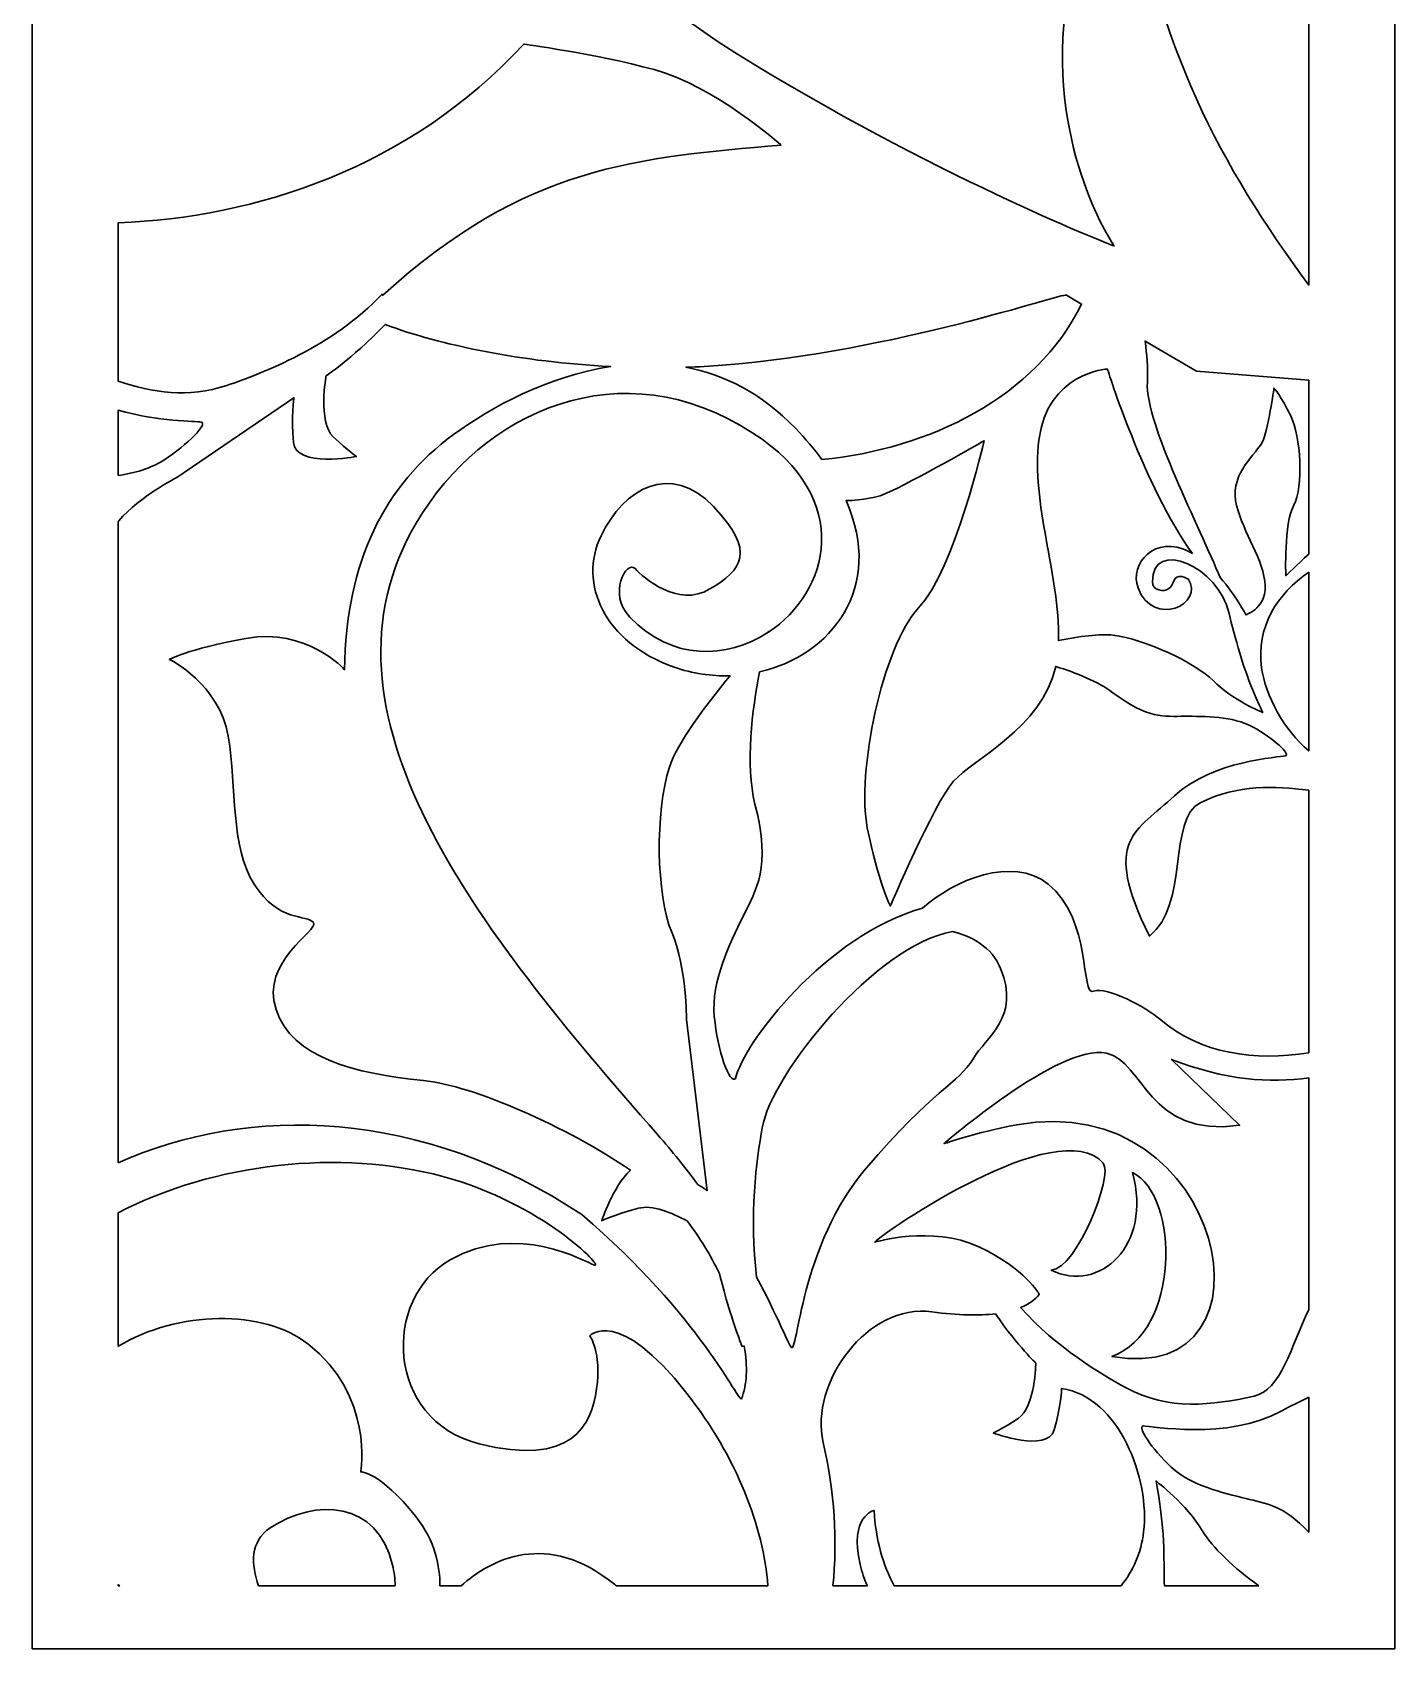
# Model space of a CAD drawing. Header units: centimetres. Extents: x 8.3 to 13.6, y -9 to 9.
# Drawn here: x 8.25 to 13.62, y -9 to -2.63 of the extents above; entities that cross this region are included whole.
import ezdxf

# ---------------------------------------------------------------- set-up
doc = ezdxf.new("R2010")
doc.units = ezdxf.units.CM
doc.header["$MEASUREMENT"] = 0
doc.layers.add('layer 1', color=7, linetype='Continuous')

msp = doc.modelspace()

# ---------------------------------------------------------------- linework, layer by layer
at = {"layer": 'layer 1', "color": 250, "lineweight": 30}
for points, knots in [([(8.25374, 9.00077), (8.25374, 9.00077), (13.62194, 9.00077), (13.62194, 9.00077), (13.62194, 9.00077), (13.62194, 9.00077), (13.62194, -9.00021), (13.62194, -9.00021), (13.62194, -9.00021), (13.62194, -9.00021), (8.25374, -9.00021), (8.25374, -9.00021), (8.25374, -9.00021), (8.25374, -9.00021), (8.25374, 9.00077), (8.25374, 9.00077)], [0, 0, 0, 0, 0.2, 0.2, 0.2, 0.2, 0.4, 0.4, 0.4, 0.4, 0.6, 0.6, 0.6, 0.6, 1, 1, 1, 1]), ([(13.28357, 0.52583), (13.28357, 0.52583), (13.28357, -0.89226), (13.28357, -0.89226), (13.28357, -0.89226), (13.12744, -1.18133), (12.89457, -1.33852), (12.67046, -1.40549), (12.67046, -1.40549), (12.13055, -1.56679), (11.50603, -1.17546), (11.50977, -0.71056), (11.50977, -0.71056), (11.51227, -0.39948), (11.7985, -0.3293), (12.03679, -0.42569), (12.03679, -0.42569), (12.27508, -0.52208), (12.07317, -0.93587), (12.07317, -0.93587), (12.07317, -0.93587), (12.69506, -0.92422), (13.14107, -0.23757), (12.91907, 0.23673), (12.91907, 0.23673), (12.69708, 0.71104), (11.92847, 0.68906), (11.67508, 0.389), (11.67508, 0.389), (11.42168, 0.08893), (11.5614, -0.25146), (11.5614, -0.25146), (11.5614, -0.25146), (11.5614, -0.25146), (11.47384, -0.26507), (11.35309, -0.50782), (11.35309, -0.50782), (11.23233, -0.75058), (11.35322, -0.9698), (11.35322, -0.9698), (11.35322, -0.9698), (11.35322, -0.9698), (10.89388, -0.52851), (10.50446, -1.00581), (10.50446, -1.00581), (10.11506, -1.4831), (10.27287, -1.9908), (10.6347, -2.23263), (10.6347, -2.23263), (10.99653, -2.47448), (11.49251, -2.28029), (11.49251, -2.28029), (11.49251, -2.28029), (11.49251, -2.28029), (11.11041, -2.0096), (11.16012, -1.57811), (11.16012, -1.57811), (11.20982, -1.14662), (11.37251, -1.15566), (11.37251, -1.15566), (11.37251, -1.15566), (11.76656, -1.70984), (12.73831, -1.88249), (13.28357, -1.24001), (13.28357, -1.24001), (13.28357, -1.24001), (13.28357, -3.62819), (13.28357, -3.62819), (13.28357, -3.62819), (12.93105, -3.15017), (12.698, -2.71034), (12.55786, -1.94452), (12.55786, -1.94452), (12.55786, -1.94452), (12.38598, -1.99469), (12.32296, -2.55152), (12.32296, -2.55152), (12.25992, -3.10835), (12.51723, -3.47449), (12.51723, -3.47449), (12.51723, -3.47449), (12.51723, -3.47449), (11.87804, -3.23048), (11.09422, -2.75692), (11.09422, -2.75692), (10.31042, -2.28335), (10.00815, -1.72702), (9.87394, -1.43061), (9.87394, -1.43061), (9.75805, -1.1747), (9.74777, -0.78798), (9.89452, -0.38415), (9.89452, -0.38415), (9.90417, -0.36448), (9.91206, -0.34416), (9.91784, -0.32309), (9.91784, -0.32309), (9.93541, -0.27934), (9.95484, -0.23547), (9.9762, -0.19159), (9.9762, -0.19159), (10.20527, 0.27912), (10.3655, 0.16463), (10.3655, 0.16463), (10.3655, 0.16463), (10.3655, 0.16463), (10.32675, 0.07789), (10.38825, -0.08668), (10.38825, -0.08668), (10.44977, -0.25123), (10.58057, -0.42521), (10.98691, -0.23107), (10.98691, -0.23107), (11.39325, -0.03693), (11.28821, 0.53013), (10.93301, 0.64433), (10.93301, 0.64433), (10.57781, 0.75853), (10.31664, 0.51187), (10.27173, 0.48658), (10.27173, 0.48658), (10.22683, 0.46128), (10.44972, 0.82122), (10.88129, 1.03617), (10.88129, 1.03617), (11.52294, 1.35576), (12.4438, 1.32055), (12.97834, 0.89133), (12.97834, 0.89133), (13.10094, 0.79289), (13.20437, 0.66856), (13.28357, 0.52583)], [0, 0, 0, 0, 0.0294118, 0.0294118, 0.0294118, 0.0294118, 0.0588235, 0.0588235, 0.0588235, 0.0588235, 0.0882353, 0.0882353, 0.0882353, 0.0882353, 0.1176471, 0.1176471, 0.1176471, 0.1176471, 0.1470588, 0.1470588, 0.1470588, 0.1470588, 0.1764706, 0.1764706, 0.1764706, 0.1764706, 0.2058824, 0.2058824, 0.2058824, 0.2058824, 0.2352941, 0.2352941, 0.2352941, 0.2352941, 0.2647059, 0.2647059, 0.2647059, 0.2647059, 0.2941176, 0.2941176, 0.2941176, 0.2941176, 0.3235294, 0.3235294, 0.3235294, 0.3235294, 0.3529412, 0.3529412, 0.3529412, 0.3529412, 0.3823529, 0.3823529, 0.3823529, 0.3823529, 0.4117647, 0.4117647, 0.4117647, 0.4117647, 0.4411765, 0.4411765, 0.4411765, 0.4411765, 0.4705882, 0.4705882, 0.4705882, 0.4705882, 0.5, 0.5, 0.5, 0.5, 0.5294118, 0.5294118, 0.5294118, 0.5294118, 0.5588235, 0.5588235, 0.5588235, 0.5588235, 0.5882353, 0.5882353, 0.5882353, 0.5882353, 0.6176471, 0.6176471, 0.6176471, 0.6176471, 0.6470588, 0.6470588, 0.6470588, 0.6470588, 0.6764706, 0.6764706, 0.6764706, 0.6764706, 0.7058824, 0.7058824, 0.7058824, 0.7058824, 0.7352941, 0.7352941, 0.7352941, 0.7352941, 0.7647059, 0.7647059, 0.7647059, 0.7647059, 0.7941176, 0.7941176, 0.7941176, 0.7941176, 0.8235294, 0.8235294, 0.8235294, 0.8235294, 0.8529412, 0.8529412, 0.8529412, 0.8529412, 0.8823529, 0.8823529, 0.8823529, 0.8823529, 0.9117647, 0.9117647, 0.9117647, 0.9117647, 0.9411765, 0.9411765, 0.9411765, 0.9411765, 1, 1, 1, 1]), ([(8.59211, -4.00613), (8.59211, -4.00613), (8.59211, -3.38247), (8.59211, -3.38247), (8.59211, -3.38247), (9.13091, -3.36266), (9.73958, -3.16764), (10.19004, -2.67902), (10.19004, -2.67902), (10.19004, -2.67902), (10.46929, -2.71601), (10.70455, -2.77918), (10.70455, -2.77918), (10.93981, -2.84235), (11.20444, -3.07642), (11.20444, -3.07642), (11.20444, -3.07642), (10.64033, -3.12659), (10.19845, -3.15445), (9.63462, -3.66845), (9.63462, -3.66845), (9.63462, -3.66845), (9.63186, -3.66375), (9.63186, -3.66375), (9.63186, -3.66375), (9.43991, -3.86981), (9.15698, -3.97712), (9.02007, -4.02335), (9.02007, -4.02335), (8.86754, -4.07484), (8.72629, -4.05147), (8.59211, -4.00613)], [0, 0, 0, 0, 0.1111111, 0.1111111, 0.1111111, 0.1111111, 0.2222222, 0.2222222, 0.2222222, 0.2222222, 0.3333333, 0.3333333, 0.3333333, 0.3333333, 0.4444444, 0.4444444, 0.4444444, 0.4444444, 0.5555556, 0.5555556, 0.5555556, 0.5555556, 0.6666667, 0.6666667, 0.6666667, 0.6666667, 0.7777778, 0.7777778, 0.7777778, 0.7777778, 1, 1, 1, 1]), ([(11.36506, -4.3154), (11.33526, -4.27493), (11.30059, -4.23375), (11.26041, -4.19194), (11.26041, -4.19194), (11.12671, -4.05284), (10.97872, -3.98008), (10.82925, -3.95206), (10.82925, -3.95206), (10.87744, -3.95042), (10.9257, -3.94775), (10.97382, -3.94388), (10.97382, -3.94388), (11.65852, -3.88886), (12.31248, -3.65849), (12.32817, -3.66764), (12.32817, -3.66764), (12.32817, -3.66764), (12.38837, -3.70277), (12.38837, -3.70277), (12.38837, -3.70277), (12.20735, -4.06992), (11.78963, -4.27443), (11.36506, -4.3154)], [0, 0, 0, 0, 0.1428571, 0.1428571, 0.1428571, 0.1428571, 0.2857143, 0.2857143, 0.2857143, 0.2857143, 0.4285714, 0.4285714, 0.4285714, 0.4285714, 0.5714286, 0.5714286, 0.5714286, 0.5714286, 0.7142857, 0.7142857, 0.7142857, 0.7142857, 1, 1, 1, 1]), ([(8.59211, -7.08631), (8.59211, -7.08631), (8.59211, -4.55945), (8.59211, -4.55945), (8.59211, -4.55945), (8.59211, -4.55945), (8.5946, -4.55663), (8.5946, -4.55663), (8.5946, -4.55663), (8.67777, -4.45977), (8.82381, -4.38562), (8.82381, -4.38562), (8.82381, -4.38562), (8.82381, -4.38562), (9.28485, -4.07227), (9.28485, -4.07227), (9.28485, -4.07227), (9.28485, -4.07227), (9.27216, -4.14721), (9.28267, -4.24801), (9.28267, -4.24801), (9.29319, -4.34882), (9.53107, -4.30346), (9.53107, -4.30346), (9.53107, -4.30346), (9.53107, -4.30346), (9.50054, -4.2848), (9.43948, -4.22603), (9.43948, -4.22603), (9.37843, -4.16724), (9.41117, -3.9853), (9.41117, -3.9853), (9.41117, -3.9853), (9.41117, -3.9853), (9.5034, -3.92814), (9.64387, -3.78333), (9.64387, -3.78333), (9.86103, -3.86438), (10.1838, -3.93128), (10.53235, -3.94924), (10.53235, -3.94924), (10.28525, -3.98645), (10.05836, -4.11066), (9.91399, -4.21651), (9.91399, -4.21651), (9.6424, -4.41562), (9.48913, -4.71677), (9.48435, -5.1438), (9.48435, -5.1438), (9.48435, -5.1438), (9.33398, -4.97546), (9.09555, -5.02012), (9.09555, -5.02012), (8.85714, -5.06479), (8.79412, -5.10277), (8.79412, -5.10277), (8.79412, -5.10277), (8.79412, -5.10277), (8.99043, -5.19869), (9.02578, -5.40556), (9.02578, -5.40556), (9.06112, -5.61243), (9.03187, -5.83611), (9.12767, -5.98837), (9.12767, -5.98837), (9.22348, -6.14065), (9.33752, -6.10669), (9.36107, -6.13946), (9.36107, -6.13946), (9.38462, -6.17224), (9.15096, -6.28981), (9.21402, -6.4818), (9.21402, -6.4818), (9.27708, -6.6738), (9.52333, -6.73411), (9.79452, -6.7617), (9.79452, -6.7617), (9.99337, -6.78193), (10.36193, -6.94505), (10.61041, -7.11489), (10.61041, -7.11489), (10.54177, -7.17952), (10.49706, -7.31439), (10.49706, -7.31439), (10.49706, -7.31439), (10.49706, -7.31439), (10.53707, -7.29364), (10.6418, -7.26515), (10.6418, -7.26515), (10.69619, -7.25037), (10.7735, -7.28226), (10.83527, -7.31634), (10.83527, -7.31634), (10.88348, -7.38062), (10.92626, -7.45087), (10.96156, -7.52221), (10.96156, -7.52221), (10.97733, -7.58958), (11.00272, -7.68), (11.04326, -7.79092), (11.04326, -7.79092), (11.0455, -7.79706), (11.04777, -7.80308), (11.05005, -7.80906), (11.05005, -7.80906), (11.05005, -7.80906), (11.05908, -7.80898), (11.05908, -7.80898), (11.05908, -7.80898), (11.07255, -7.88966), (11.07019, -7.96164), (11.04795, -8.01547), (11.04795, -8.01547), (11.03937, -8.03622), (10.88789, -7.68934), (10.41865, -7.29033), (10.41865, -7.29033), (9.79014, -6.87317), (9.1059, -6.85433), (8.59211, -7.08631)], [0, 0, 0, 0, 0.0322581, 0.0322581, 0.0322581, 0.0322581, 0.0645161, 0.0645161, 0.0645161, 0.0645161, 0.0967742, 0.0967742, 0.0967742, 0.0967742, 0.1290323, 0.1290323, 0.1290323, 0.1290323, 0.1612903, 0.1612903, 0.1612903, 0.1612903, 0.1935484, 0.1935484, 0.1935484, 0.1935484, 0.2258065, 0.2258065, 0.2258065, 0.2258065, 0.2580645, 0.2580645, 0.2580645, 0.2580645, 0.2903226, 0.2903226, 0.2903226, 0.2903226, 0.3225806, 0.3225806, 0.3225806, 0.3225806, 0.3548387, 0.3548387, 0.3548387, 0.3548387, 0.3870968, 0.3870968, 0.3870968, 0.3870968, 0.4193548, 0.4193548, 0.4193548, 0.4193548, 0.4516129, 0.4516129, 0.4516129, 0.4516129, 0.483871, 0.483871, 0.483871, 0.483871, 0.516129, 0.516129, 0.516129, 0.516129, 0.5483871, 0.5483871, 0.5483871, 0.5483871, 0.5806452, 0.5806452, 0.5806452, 0.5806452, 0.6129032, 0.6129032, 0.6129032, 0.6129032, 0.6451613, 0.6451613, 0.6451613, 0.6451613, 0.6774194, 0.6774194, 0.6774194, 0.6774194, 0.7096774, 0.7096774, 0.7096774, 0.7096774, 0.7419355, 0.7419355, 0.7419355, 0.7419355, 0.7741935, 0.7741935, 0.7741935, 0.7741935, 0.8064516, 0.8064516, 0.8064516, 0.8064516, 0.8387097, 0.8387097, 0.8387097, 0.8387097, 0.8709677, 0.8709677, 0.8709677, 0.8709677, 0.9032258, 0.9032258, 0.9032258, 0.9032258, 0.9354839, 0.9354839, 0.9354839, 0.9354839, 1, 1, 1, 1]), ([(10.87547, -7.17103), (10.82835, -7.10734), (10.77583, -7.04156), (10.71731, -6.97493), (10.71731, -6.97493), (10.00312, -6.16177), (9.32747, -5.31259), (9.76634, -4.56576), (9.76634, -4.56576), (10.0253, -4.12507), (10.57314, -3.874), (11.09343, -4.21089), (11.09343, -4.21089), (11.49552, -4.47125), (11.39236, -4.83787), (11.15461, -4.99524), (11.15461, -4.99524), (11.15461, -4.99524), (11.15543, -4.99227), (11.15543, -4.99227), (11.15543, -4.99227), (11.15543, -4.99227), (11.15342, -4.99441), (11.14972, -4.99844), (11.14972, -4.99844), (10.99123, -5.10066), (10.77497, -5.11041), (10.6081, -4.93604), (10.6081, -4.93604), (10.51956, -4.84353), (10.59548, -4.71095), (10.62853, -4.74519), (10.62853, -4.74519), (10.66157, -4.77942), (10.79696, -4.90122), (10.92398, -4.8254), (10.92398, -4.8254), (11.051, -4.74959), (11.10653, -4.67805), (10.93759, -4.50075), (10.93759, -4.50075), (10.76864, -4.32342), (10.58506, -4.42822), (10.49476, -4.61581), (10.49476, -4.61581), (10.40444, -4.80342), (10.50708, -5.03598), (10.78289, -5.13324), (10.78289, -5.13324), (10.85535, -5.1588), (10.93015, -5.16937), (11.00303, -5.16699), (11.00303, -5.16699), (10.90679, -5.28342), (10.79501, -5.43196), (10.76421, -5.52709), (10.76421, -5.52709), (10.70723, -5.70309), (10.71192, -6.03153), (10.77309, -6.1776), (10.77309, -6.1776), (10.83427, -6.32366), (10.83117, -6.52195), (10.83117, -6.52195), (10.83117, -6.52195), (10.83117, -6.52195), (10.91275, -7.19602), (10.91275, -7.19602), (10.91275, -7.19602), (10.91275, -7.19602), (10.89951, -7.18613), (10.87547, -7.17103)], [0, 0, 0, 0, 0.0526316, 0.0526316, 0.0526316, 0.0526316, 0.1052632, 0.1052632, 0.1052632, 0.1052632, 0.1578947, 0.1578947, 0.1578947, 0.1578947, 0.2105263, 0.2105263, 0.2105263, 0.2105263, 0.2631579, 0.2631579, 0.2631579, 0.2631579, 0.3157895, 0.3157895, 0.3157895, 0.3157895, 0.3684211, 0.3684211, 0.3684211, 0.3684211, 0.4210526, 0.4210526, 0.4210526, 0.4210526, 0.4736842, 0.4736842, 0.4736842, 0.4736842, 0.5263158, 0.5263158, 0.5263158, 0.5263158, 0.5789474, 0.5789474, 0.5789474, 0.5789474, 0.6315789, 0.6315789, 0.6315789, 0.6315789, 0.6842105, 0.6842105, 0.6842105, 0.6842105, 0.7368421, 0.7368421, 0.7368421, 0.7368421, 0.7894737, 0.7894737, 0.7894737, 0.7894737, 0.8421053, 0.8421053, 0.8421053, 0.8421053, 0.8947368, 0.8947368, 0.8947368, 0.8947368, 1, 1, 1, 1]), ([(13.28357, -4.003), (13.28357, -4.003), (13.28357, -4.68812), (13.28357, -4.68812), (13.28357, -4.68812), (13.23919, -4.72789), (13.19297, -4.77296), (13.19297, -4.77296), (13.19297, -4.77296), (13.19297, -4.77296), (13.18491, -4.567), (13.22431, -4.49556), (13.22431, -4.49556), (13.26372, -4.42414), (13.25145, -4.2217), (13.21273, -4.14364), (13.21273, -4.14364), (13.174, -4.06559), (13.14622, -4.03365), (13.14622, -4.03365), (13.14622, -4.03365), (13.14622, -4.03365), (13.1221, -4.20391), (13.10102, -4.24611), (13.10102, -4.24611), (13.07995, -4.2883), (12.97632, -4.36908), (12.99489, -4.47685), (12.99489, -4.47685), (13.01345, -4.58462), (13.09599, -4.68927), (13.11038, -4.79423), (13.11038, -4.79423), (13.12478, -4.89919), (13.03538, -4.92714), (13.03538, -4.92714), (13.03538, -4.92714), (13.03538, -4.92714), (12.99676, -4.85194), (12.93367, -4.78001), (12.93367, -4.78001), (12.85733, -4.58891), (12.63856, -4.17456), (12.64738, -4.01079), (12.64738, -4.01079), (12.6507, -3.9493), (12.64479, -3.90246), (12.63838, -3.84868), (12.63838, -3.84868), (12.63838, -3.84868), (12.8412, -3.96704), (12.8412, -3.96704), (12.8412, -3.96704), (12.8412, -3.96704), (13.28357, -4.003), (13.28357, -4.003)], [0, 0, 0, 0, 0.0666667, 0.0666667, 0.0666667, 0.0666667, 0.1333333, 0.1333333, 0.1333333, 0.1333333, 0.2, 0.2, 0.2, 0.2, 0.2666667, 0.2666667, 0.2666667, 0.2666667, 0.3333333, 0.3333333, 0.3333333, 0.3333333, 0.4, 0.4, 0.4, 0.4, 0.4666667, 0.4666667, 0.4666667, 0.4666667, 0.5333333, 0.5333333, 0.5333333, 0.5333333, 0.6, 0.6, 0.6, 0.6, 0.6666667, 0.6666667, 0.6666667, 0.6666667, 0.7333333, 0.7333333, 0.7333333, 0.7333333, 0.8, 0.8, 0.8, 0.8, 0.8666667, 0.8666667, 0.8666667, 0.8666667, 1, 1, 1, 1]), ([(12.82498, -4.6859), (12.82045, -4.6832), (12.81589, -4.68063), (12.81126, -4.67819), (12.81126, -4.67819), (12.67921, -4.60854), (12.57441, -4.72627), (12.61053, -4.82105), (12.61053, -4.82105), (12.67143, -4.98093), (12.87466, -4.88474), (12.80846, -4.78596), (12.80846, -4.78596), (12.80846, -4.78596), (12.76115, -4.75741), (12.74982, -4.79711), (12.74982, -4.79711), (12.74627, -4.80951), (12.73948, -4.81804), (12.73183, -4.82378), (12.73183, -4.82378), (12.71142, -4.83914), (12.66795, -4.83043), (12.66752, -4.79726), (12.66752, -4.79726), (12.66529, -4.6216), (12.93057, -4.73762), (12.96953, -4.92191), (12.96953, -4.92191), (12.97892, -4.96635), (12.99547, -5.02032), (13.01177, -5.07839), (13.01177, -5.07839), (13.04543, -5.19833), (13.10198, -5.31236), (13.10198, -5.31236), (13.10198, -5.31236), (13.10198, -5.31236), (12.98013, -5.26069), (12.90749, -5.18735), (12.90749, -5.18735), (12.83483, -5.114), (12.63566, -5.02296), (12.51292, -5.00727), (12.51292, -5.00727), (12.46152, -5.00069), (12.37744, -5.01248), (12.29709, -5.02845), (12.29709, -5.02845), (12.3026, -4.76864), (12.18842, -4.48622), (12.21978, -4.2386), (12.21978, -4.2386), (12.25334, -3.97371), (12.49, -3.95874), (12.49, -3.95874), (12.49, -3.95874), (12.49, -3.95874), (12.63322, -4.41947), (12.82498, -4.6859)], [0, 0, 0, 0, 0.0625, 0.0625, 0.0625, 0.0625, 0.125, 0.125, 0.125, 0.125, 0.1875, 0.1875, 0.1875, 0.1875, 0.25, 0.25, 0.25, 0.25, 0.3125, 0.3125, 0.3125, 0.3125, 0.375, 0.375, 0.375, 0.375, 0.4375, 0.4375, 0.4375, 0.4375, 0.5, 0.5, 0.5, 0.5, 0.5625, 0.5625, 0.5625, 0.5625, 0.625, 0.625, 0.625, 0.625, 0.6875, 0.6875, 0.6875, 0.6875, 0.75, 0.75, 0.75, 0.75, 0.8125, 0.8125, 0.8125, 0.8125, 0.875, 0.875, 0.875, 0.875, 1, 1, 1, 1]), ([(8.59211, -4.37868), (8.59211, -4.37868), (8.59211, -4.12078), (8.59211, -4.12078), (8.59211, -4.12078), (8.74941, -4.1659), (8.9003, -4.16412), (8.91888, -4.16763), (8.91888, -4.16763), (8.94695, -4.17292), (8.86771, -4.25598), (8.77166, -4.31775), (8.77166, -4.31775), (8.71945, -4.35131), (8.65549, -4.36869), (8.59211, -4.37868)], [0, 0, 0, 0, 0.2, 0.2, 0.2, 0.2, 0.4, 0.4, 0.4, 0.4, 0.6, 0.6, 0.6, 0.6, 1, 1, 1, 1]), ([(13.28357, -5.61743), (13.28357, -5.61743), (13.28357, -6.65216), (13.28357, -6.65216), (13.28357, -6.65216), (13.07156, -6.68675), (12.85726, -6.65761), (12.69571, -6.51933), (12.69571, -6.51933), (12.64543, -6.47629), (12.48838, -6.38873), (12.4356, -6.41047), (12.4356, -6.41047), (12.38282, -6.43221), (12.43075, -6.12698), (12.25639, -5.98781), (12.25639, -5.98781), (12.11567, -5.87548), (11.8844, -5.97214), (11.76187, -6.08266), (11.76187, -6.08266), (11.38123, -6.18911), (11.05632, -6.61302), (11.02475, -6.75394), (11.02475, -6.75394), (11.00164, -6.7802), (10.95395, -6.64664), (10.94101, -6.50836), (10.94101, -6.50836), (10.92809, -6.37005), (11.00232, -6.22315), (11.0544, -6.11531), (11.0544, -6.11531), (11.10648, -6.00745), (11.1656, -5.92638), (11.10131, -5.6726), (11.10131, -5.6726), (11.06216, -5.518), (11.09077, -5.29926), (11.11913, -5.15192), (11.11913, -5.15192), (11.40163, -5.0868), (11.61271, -4.82171), (11.46053, -4.47733), (11.46053, -4.47733), (11.52349, -4.47518), (11.58498, -4.46581), (11.63129, -4.44327), (11.63129, -4.44327), (11.78253, -4.3696), (12.00418, -4.2413), (12.00418, -4.2413), (12.00418, -4.2413), (12.00418, -4.2413), (11.88903, -4.74913), (11.74604, -4.90007), (11.74604, -4.90007), (11.60307, -5.05102), (11.50052, -5.55272), (11.54398, -5.76644), (11.54398, -5.76644), (11.58745, -5.98016), (11.6344, -6.07475), (11.6344, -6.07475), (11.6344, -6.07475), (11.6344, -6.07475), (11.80476, -5.6733), (11.88384, -5.58283), (11.88384, -5.58283), (11.95819, -5.49783), (12.2328, -5.37301), (12.28657, -5.13069), (12.28657, -5.13069), (12.36645, -5.15549), (12.45261, -5.18974), (12.51095, -5.23387), (12.51095, -5.23387), (12.64851, -5.33794), (12.71389, -5.3269), (12.79373, -5.32698), (12.79373, -5.32698), (12.87355, -5.32706), (12.98319, -5.32534), (13.0641, -5.36977), (13.0641, -5.36977), (13.145, -5.4142), (13.21367, -5.47668), (13.19142, -5.48246), (13.19142, -5.48246), (13.16918, -5.48824), (12.90388, -5.50065), (12.75431, -5.64067), (12.75431, -5.64067), (12.60476, -5.78069), (12.46505, -5.80897), (12.65555, -6.19262), (12.65555, -6.19262), (12.81326, -6.07002), (12.72676, -5.73107), (12.8557, -5.66787), (12.8557, -5.66787), (13.00954, -5.59248), (13.14526, -5.60381), (13.28357, -5.61743)], [0, 0, 0, 0, 0.037037, 0.037037, 0.037037, 0.037037, 0.0740741, 0.0740741, 0.0740741, 0.0740741, 0.1111111, 0.1111111, 0.1111111, 0.1111111, 0.1481481, 0.1481481, 0.1481481, 0.1481481, 0.1851852, 0.1851852, 0.1851852, 0.1851852, 0.2222222, 0.2222222, 0.2222222, 0.2222222, 0.2592593, 0.2592593, 0.2592593, 0.2592593, 0.2962963, 0.2962963, 0.2962963, 0.2962963, 0.3333333, 0.3333333, 0.3333333, 0.3333333, 0.3703704, 0.3703704, 0.3703704, 0.3703704, 0.4074074, 0.4074074, 0.4074074, 0.4074074, 0.4444444, 0.4444444, 0.4444444, 0.4444444, 0.4814815, 0.4814815, 0.4814815, 0.4814815, 0.5185185, 0.5185185, 0.5185185, 0.5185185, 0.5555556, 0.5555556, 0.5555556, 0.5555556, 0.5925926, 0.5925926, 0.5925926, 0.5925926, 0.6296296, 0.6296296, 0.6296296, 0.6296296, 0.6666667, 0.6666667, 0.6666667, 0.6666667, 0.7037037, 0.7037037, 0.7037037, 0.7037037, 0.7407407, 0.7407407, 0.7407407, 0.7407407, 0.7777778, 0.7777778, 0.7777778, 0.7777778, 0.8148148, 0.8148148, 0.8148148, 0.8148148, 0.8518519, 0.8518519, 0.8518519, 0.8518519, 0.8888889, 0.8888889, 0.8888889, 0.8888889, 0.9259259, 0.9259259, 0.9259259, 0.9259259, 1, 1, 1, 1]), ([(13.28357, -4.75877), (13.28357, -4.75877), (13.28357, -5.46356), (13.28357, -5.46356), (13.28357, -5.46356), (13.18469, -5.38047), (13.11318, -5.24516), (13.09774, -5.13627), (13.09774, -5.13627), (13.07499, -4.97587), (13.15917, -4.84452), (13.28357, -4.75877)], [0, 0, 0, 0, 0.25, 0.25, 0.25, 0.25, 0.5, 0.5, 0.5, 0.5, 1, 1, 1, 1]), ([(11.87916, -6.17501), (11.95546, -6.19397), (12.03431, -6.23493), (12.06933, -6.32116), (12.06933, -6.32116), (12.14742, -6.51343), (12.01244, -6.58861), (11.9593, -6.67862), (11.9593, -6.67862), (11.90616, -6.76863), (11.79984, -6.80135), (11.53906, -7.10715), (11.53906, -7.10715), (11.27828, -7.41296), (11.27011, -7.84465), (11.24392, -7.81249), (11.24392, -7.81249), (11.23078, -7.79635), (11.19088, -7.69104), (11.10793, -7.5372), (11.10793, -7.5372), (11.07684, -7.29797), (11.10804, -7.07255), (11.12966, -6.94768), (11.12966, -6.94768), (11.16662, -6.73422), (11.57892, -6.22706), (11.87916, -6.17501)], [0, 0, 0, 0, 0.125, 0.125, 0.125, 0.125, 0.25, 0.25, 0.25, 0.25, 0.375, 0.375, 0.375, 0.375, 0.5, 0.5, 0.5, 0.5, 0.625, 0.625, 0.625, 0.625, 0.75, 0.75, 0.75, 0.75, 1, 1, 1, 1]), ([(13.28357, -6.75113), (13.28357, -6.75113), (13.28357, -7.66377), (13.28357, -7.66377), (13.28357, -7.66377), (13.21334, -7.8109), (13.17297, -7.98254), (13.06841, -8.00529), (13.06841, -8.00529), (12.90305, -8.04126), (12.73105, -8.06392), (12.56347, -7.97239), (12.56347, -7.97239), (12.46683, -7.91961), (12.28771, -7.81379), (12.14803, -7.65666), (12.14803, -7.65666), (12.18208, -7.64269), (12.20588, -7.62468), (12.22131, -7.6048), (12.22131, -7.6048), (12.22131, -7.6048), (12.16829, -7.50335), (11.98317, -7.41703), (11.98317, -7.41703), (11.79806, -7.33069), (11.57333, -7.39869), (11.57333, -7.39869), (11.57333, -7.39869), (11.60562, -7.36091), (12.2961, -6.88708), (12.47371, -7.08789), (12.47371, -7.08789), (12.51378, -7.13318), (12.37186, -7.50187), (12.26848, -7.50953), (12.26848, -7.50953), (12.45911, -7.60005), (12.66762, -7.41431), (12.58861, -7.12448), (12.58861, -7.12448), (12.77625, -7.2175), (12.77616, -7.75424), (12.50789, -7.84871), (12.50789, -7.84871), (13.19705, -7.97438), (12.95838, -6.78508), (12.13288, -6.93639), (12.13288, -6.93639), (11.96864, -6.9665), (11.8457, -7.01102), (11.8457, -7.01102), (11.8457, -7.01102), (11.8457, -7.01102), (12.30143, -6.61459), (12.48593, -6.65418), (12.48593, -6.65418), (12.63649, -6.68648), (12.64407, -6.98865), (13.01093, -6.93836), (13.01093, -6.93836), (13.01093, -6.93836), (12.74299, -6.67842), (12.74299, -6.67842), (12.74299, -6.67842), (12.95416, -6.76071), (13.12929, -6.77357), (13.28357, -6.75113)], [0, 0, 0, 0, 0.0555556, 0.0555556, 0.0555556, 0.0555556, 0.1111111, 0.1111111, 0.1111111, 0.1111111, 0.1666667, 0.1666667, 0.1666667, 0.1666667, 0.2222222, 0.2222222, 0.2222222, 0.2222222, 0.2777778, 0.2777778, 0.2777778, 0.2777778, 0.3333333, 0.3333333, 0.3333333, 0.3333333, 0.3888889, 0.3888889, 0.3888889, 0.3888889, 0.4444444, 0.4444444, 0.4444444, 0.4444444, 0.5, 0.5, 0.5, 0.5, 0.5555556, 0.5555556, 0.5555556, 0.5555556, 0.6111111, 0.6111111, 0.6111111, 0.6111111, 0.6666667, 0.6666667, 0.6666667, 0.6666667, 0.7222222, 0.7222222, 0.7222222, 0.7222222, 0.7777778, 0.7777778, 0.7777778, 0.7777778, 0.8333333, 0.8333333, 0.8333333, 0.8333333, 0.8888889, 0.8888889, 0.8888889, 0.8888889, 1, 1, 1, 1]), ([(11.1524, -8.7526), (11.1524, -8.7526), (10.55514, -8.7526), (10.55514, -8.7526), (10.55514, -8.7526), (10.55272, -8.75062), (10.55037, -8.74862), (10.54793, -8.74665), (10.54793, -8.74665), (10.28105, -8.53144), (10.06148, -8.64828), (9.94303, -8.7526), (9.94303, -8.7526), (9.94303, -8.7526), (9.86002, -8.7526), (9.86002, -8.7526), (9.86002, -8.7526), (9.85978, -8.67874), (9.84185, -8.57597), (9.76463, -8.47918), (9.76463, -8.47918), (9.62215, -8.30066), (9.54814, -8.30392), (9.54814, -8.30392), (9.54814, -8.30392), (9.54814, -8.30392), (9.60092, -8.00281), (9.33973, -7.79925), (9.33973, -7.79925), (9.1657, -7.66362), (8.82711, -7.6665), (8.59211, -7.8089), (8.59211, -7.8089), (8.59211, -7.8089), (8.59211, -7.2826), (8.59211, -7.2826), (8.59211, -7.2826), (8.97213, -7.08695), (9.46246, -7.03043), (9.87164, -7.13991), (9.87164, -7.13991), (10.26309, -7.24462), (10.51017, -7.50213), (10.46891, -7.48884), (10.46891, -7.48884), (10.42764, -7.47556), (10.16973, -7.31691), (9.90007, -7.46861), (9.90007, -7.46861), (9.6304, -7.62031), (9.64685, -8.10097), (10.01393, -8.19284), (10.01393, -8.19284), (10.38101, -8.2847), (10.45652, -8.12104), (10.4771, -7.97644), (10.4771, -7.97644), (10.49768, -7.83186), (10.45036, -7.76734), (10.45036, -7.76734), (10.45036, -7.76734), (10.45036, -7.76734), (10.56065, -7.64745), (10.83275, -7.99446), (10.83275, -7.99446), (11.0313, -8.24766), (11.13348, -8.52076), (11.1524, -8.7526)], [0, 0, 0, 0, 0.0555556, 0.0555556, 0.0555556, 0.0555556, 0.1111111, 0.1111111, 0.1111111, 0.1111111, 0.1666667, 0.1666667, 0.1666667, 0.1666667, 0.2222222, 0.2222222, 0.2222222, 0.2222222, 0.2777778, 0.2777778, 0.2777778, 0.2777778, 0.3333333, 0.3333333, 0.3333333, 0.3333333, 0.3888889, 0.3888889, 0.3888889, 0.3888889, 0.4444444, 0.4444444, 0.4444444, 0.4444444, 0.5, 0.5, 0.5, 0.5, 0.5555556, 0.5555556, 0.5555556, 0.5555556, 0.6111111, 0.6111111, 0.6111111, 0.6111111, 0.6666667, 0.6666667, 0.6666667, 0.6666667, 0.7222222, 0.7222222, 0.7222222, 0.7222222, 0.7777778, 0.7777778, 0.7777778, 0.7777778, 0.8333333, 0.8333333, 0.8333333, 0.8333333, 0.8888889, 0.8888889, 0.8888889, 0.8888889, 1, 1, 1, 1]), ([(12.54391, -8.7526), (12.54391, -8.7526), (11.64993, -8.7526), (11.64993, -8.7526), (11.64993, -8.7526), (11.60608, -8.67262), (11.577, -8.57154), (11.57077, -8.45533), (11.57077, -8.45533), (11.57077, -8.45533), (11.47131, -8.47726), (11.5152, -8.66818), (11.5152, -8.66818), (11.52234, -8.69926), (11.53223, -8.72729), (11.54406, -8.7526), (11.54406, -8.7526), (11.54406, -8.7526), (11.40869, -8.7526), (11.40869, -8.7526), (11.40869, -8.7526), (11.42575, -8.57336), (11.41607, -8.3849), (11.37021, -8.18825), (11.37021, -8.18825), (11.31534, -7.953), (11.54608, -7.6376), (11.79872, -7.67295), (11.79872, -7.67295), (11.9028, -7.68751), (11.98489, -7.68869), (12.04875, -7.68086), (12.04875, -7.68086), (12.14219, -7.81546), (12.20757, -7.87422), (12.20757, -7.87422), (12.20757, -7.87422), (12.20757, -7.87422), (12.20581, -8.04818), (12.13884, -8.09288), (12.13884, -8.09288), (12.07184, -8.13755), (12.04024, -8.14993), (12.04024, -8.14993), (12.04024, -8.14993), (12.04024, -8.14993), (12.2528, -8.23025), (12.28033, -8.13848), (12.28033, -8.13848), (12.30787, -8.0467), (12.30933, -7.97517), (12.30933, -7.97517), (12.30933, -7.97517), (12.53805, -8.00862), (12.65804, -8.33407), (12.63285, -8.54049), (12.63285, -8.54049), (12.62274, -8.62336), (12.59076, -8.69404), (12.54391, -8.7526)], [0, 0, 0, 0, 0.0625, 0.0625, 0.0625, 0.0625, 0.125, 0.125, 0.125, 0.125, 0.1875, 0.1875, 0.1875, 0.1875, 0.25, 0.25, 0.25, 0.25, 0.3125, 0.3125, 0.3125, 0.3125, 0.375, 0.375, 0.375, 0.375, 0.4375, 0.4375, 0.4375, 0.4375, 0.5, 0.5, 0.5, 0.5, 0.5625, 0.5625, 0.5625, 0.5625, 0.625, 0.625, 0.625, 0.625, 0.6875, 0.6875, 0.6875, 0.6875, 0.75, 0.75, 0.75, 0.75, 0.8125, 0.8125, 0.8125, 0.8125, 0.875, 0.875, 0.875, 0.875, 1, 1, 1, 1]), ([(13.28357, -8.00934), (13.28357, -8.00934), (13.28357, -8.54151), (13.28357, -8.54151), (13.28357, -8.54151), (13.18381, -8.43471), (13.11446, -8.42804), (13.03511, -8.40856), (13.03511, -8.40856), (12.9447, -8.38639), (12.82001, -8.358), (12.74184, -8.28531), (12.74184, -8.28531), (12.66369, -8.2126), (12.60487, -8.12283), (12.63183, -8.12244), (12.63183, -8.12244), (12.65878, -8.12205), (12.96308, -8.18137), (13.17498, -8.06415), (13.17498, -8.06415), (13.21308, -8.04308), (13.24968, -8.026), (13.28357, -8.00934)], [0, 0, 0, 0, 0.1428571, 0.1428571, 0.1428571, 0.1428571, 0.2857143, 0.2857143, 0.2857143, 0.2857143, 0.4285714, 0.4285714, 0.4285714, 0.4285714, 0.5714286, 0.5714286, 0.5714286, 0.5714286, 0.7142857, 0.7142857, 0.7142857, 0.7142857, 1, 1, 1, 1]), ([(13.08716, -8.7526), (13.08716, -8.7526), (12.71432, -8.7526), (12.71432, -8.7526), (12.71432, -8.7526), (12.71422, -8.71469), (12.71315, -8.67315), (12.71264, -8.62984), (12.71264, -8.62984), (12.71095, -8.48464), (12.68151, -8.33985), (12.68151, -8.33985), (12.68151, -8.33985), (12.68151, -8.33985), (12.80383, -8.43208), (12.86386, -8.53527), (12.86386, -8.53527), (12.90116, -8.59938), (12.99171, -8.68473), (13.08716, -8.7526)], [0, 0, 0, 0, 0.1666667, 0.1666667, 0.1666667, 0.1666667, 0.3333333, 0.3333333, 0.3333333, 0.3333333, 0.5, 0.5, 0.5, 0.5, 0.6666667, 0.6666667, 0.6666667, 0.6666667, 1, 1, 1, 1]), ([(9.68381, -8.7526), (9.68381, -8.7526), (9.14521, -8.7526), (9.14521, -8.7526), (9.14521, -8.7526), (9.11592, -8.66856), (9.11124, -8.57755), (9.19109, -8.52444), (9.19109, -8.52444), (9.36844, -8.4065), (9.61498, -8.41681), (9.67315, -8.67061), (9.67315, -8.67061), (9.67938, -8.69779), (9.6828, -8.72516), (9.68381, -8.7526)], [0, 0, 0, 0, 0.2, 0.2, 0.2, 0.2, 0.4, 0.4, 0.4, 0.4, 0.6, 0.6, 0.6, 0.6, 1, 1, 1, 1]), ([(8.59807, -8.7526), (8.59807, -8.7526), (8.59211, -8.7526), (8.59211, -8.7526), (8.59211, -8.7526), (8.59211, -8.7526), (8.59211, -8.74742), (8.59211, -8.74742), (8.59211, -8.74742), (8.59408, -8.74917), (8.59609, -8.75087), (8.59807, -8.7526)], [0, 0, 0, 0, 0.25, 0.25, 0.25, 0.25, 0.5, 0.5, 0.5, 0.5, 1, 1, 1, 1])]:
    msp.add_open_spline(points, degree=3, knots=knots, dxfattribs=at)

doc.saveas('drawing.dxf')
